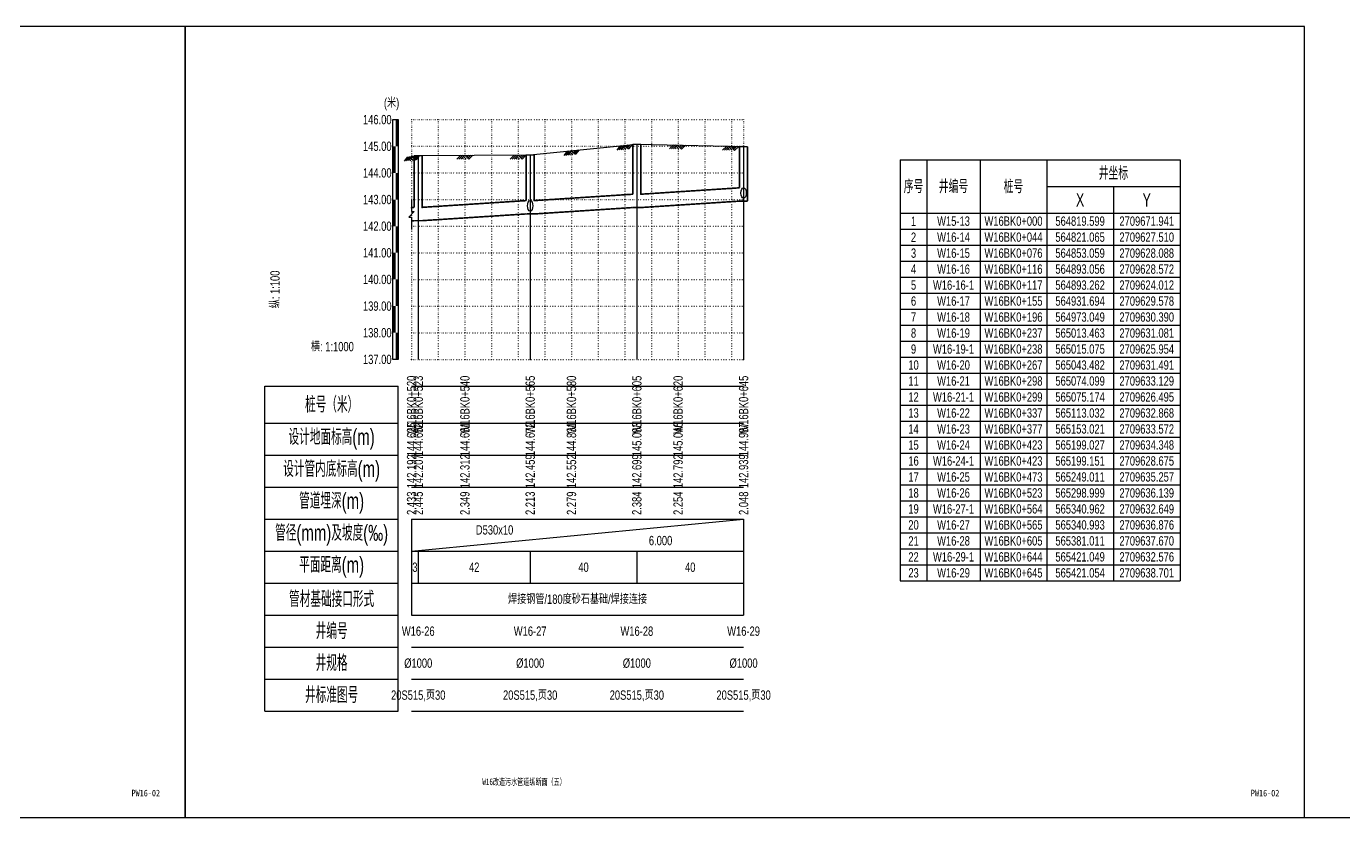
# Model space of a CAD drawing. Extents: x 529262 to 576451, y 2694391 to 2717535.
# Drawn here: x 572231.7 to 572726, y 2709446.5 to 2709743.5 of the extents above; entities that cross this region are included whole.
import ezdxf
from ezdxf.enums import TextEntityAlignment as Align

# ---------------------------------------------------------------- set-up
doc = ezdxf.new("R2010")
doc.units = 0
doc.linetypes.add('DOT', pattern=[6.35, 0, -6.35])
for name, color, linetype in [('GPSCOMMON', 7, 'Continuous'), ('P-说明', 7, 'Continuous'), ('PP-COM', 7, 'Continuous'), ('图框线', 7, 'Continuous'), ('纵断_分栏文字', 7, 'Continuous'), ('纵断_分栏线', 5, 'Continuous'), ('纵断_地面线', 3, 'Continuous'), ('纵断_标注', 2, 'Continuous'), ('纵断_标注_支管', 2, 'Continuous'), ('纵断_表头', 2, 'Continuous'), ('纵断_设计线', 1, 'Continuous'), ('纵断_高程网格', 8, 'DOT')]:
    doc.layers.add(name, color=color, linetype=linetype)
doc.layers.add('纵断污水井', color=7, linetype='Continuous', lineweight=60)
doc.layers.add('纵断污水管', color=224, linetype='Continuous', lineweight=60)
doc.styles.add('JieTuHzTxt', font='smsim.shx', dxfattribs={"width": 0.7, "bigfont": 'smfs.shx'})
doc.styles.add('SEMDI', font='smsim.shx', dxfattribs={"width": 0.75, "bigfont": 'smfs.shx'})
doc.styles.add('宋体', font='', dxfattribs={"width": 0.75})
doc.styles.get('宋体').set_extended_font_data('SimSun')

# ---------------------------------------------------------------- blocks, each defined once
blk = doc.blocks.new('A3WK')
at = {"layer": '图框线'}
blk.add_lwpolyline([(0, 0), (420, 0), (420, 297), (0, 297), (0, 0)], dxfattribs=at)
blk = doc.blocks.new('市政排水（YZ）_zdbt')
at = {"color": 0, "linetype": 'ByBlock', "lineweight": -2}
for p, q in [((-50, 0), (0, 0)), ((-50, -122), (-50, 0)), ((0, -122), (0, 0)), ((-50, -14), (0, -14)), ((-50, -26), (0, -26)), ((-50, -38), (0, -38)), ((-50, -50), (0, -50)), ((-50, -62), (0, -62)), ((-50, -74), (0, -74)), ((-50, -86), (0, -86)), ((-50, -98), (0, -98)), ((-50, -110), (0, -110)), ((-50, -122), (0, -122))]:
    blk.add_line(p, q, dxfattribs=at)
at = {"color": 0, "linetype": 'ByBlock', "lineweight": -2, "char_height": 6, "attachment_point": 5, "style": 'JieTuHzTxt'}
for s, insert in [('桩号（米）', (-25, -7)), ('设计地面标高(m)', (-25, -20)), ('设计管内底标高(m)', (-25, -32)), ('管道埋深(m)', (-25, -44)), ('管径(mm)及坡度(‰)', (-25, -56)), ('平面距离(m)', (-25, -68)), ('管材基础接口形式', (-25, -80)), ('井编号', (-25, -92)), ('井规格', (-25, -104)), ('井标准图号', (-25, -116))]:
    blk.add_mtext(s, dxfattribs=dict(at, insert=insert))
blk = doc.blocks.new('VSDesignLineBlock')
at = {"color": 0, "linetype": 'Continuous'}
for p, q in [((-1.5, 0), (-3, -1.5)), ((-0.75, 0), (-2.25, -1.5)), ((0, 0), (-1.5, -1.5)), ((0, 0), (1.5, -1.5)), ((1.5, 0), (0.75, -0.75)), ((2.25, 0), (1.12, -1.12)), ((3, 0), (1.5, -1.5)), ((-0.98, -0.98), (-0.46, -1.5)), ((-0.5, -0.5), (0.5, -1.5))]:
    blk.add_line(p, q, dxfattribs=at)
blk = doc.blocks.new('*T184')
at = {"color": 0, "linetype": 'ByBlock', "lineweight": -2, "transparency": 16777216}
for p, q in [((0, 0), (105, 0)), ((0, 0), (0, -158)), ((10, 0), (10, -158)), ((30, 0), (30, -158)), ((55, 0), (55, -158)), ((105, 0), (105, -158)), ((55, -10), (105, -10)), ((80, -10), (80, -158)), ((0, -20), (105, -20)), ((0, -26), (105, -26)), ((0, -32), (105, -32)), ((0, -38), (105, -38)), ((0, -44), (105, -44)), ((0, -50), (105, -50)), ((0, -56), (105, -56)), ((0, -62), (105, -62)), ((0, -68), (105, -68)), ((0, -74), (105, -74)), ((0, -80), (105, -80)), ((0, -86), (105, -86)), ((0, -92), (105, -92)), ((0, -98), (105, -98)), ((0, -104), (105, -104)), ((0, -110), (105, -110)), ((0, -116), (105, -116)), ((0, -122), (105, -122)), ((0, -128), (105, -128)), ((0, -134), (105, -134)), ((0, -140), (105, -140)), ((0, -146), (105, -146)), ((0, -152), (105, -152)), ((0, -158), (105, -158))]:
    blk.add_line(p, q, dxfattribs=at)
at = {"color": 0, "transparency": 16777216, "attachment_point": 5}
for s, insert, char_height, width, style in [('井坐标', (80, -5), 5, 49.98, 'JieTuHzTxt'), ('序号', (5, -10), 5, 9.98, 'JieTuHzTxt'), ('井编号', (20, -10), 5, 19.98, 'JieTuHzTxt'), ('桩号', (42.5, -10), 5, 24.98, 'JieTuHzTxt'), ('X', (67.5, -15), 5, 24.98, 'JieTuHzTxt'), ('Y', (92.5, -15), 5, 24.98, 'JieTuHzTxt'), ('1', (5, -23), 3.5, 9.98, 'SEMDI'), ('W15-13', (20, -23), 3.5, 19.98, 'SEMDI'), ('W16BK0+000', (42.5, -23), 3.5, 24.98, 'SEMDI'), ('564819.599', (67.5, -23), 3.5, 24.98, 'SEMDI'), ('2709671.941', (92.5, -23), 3.5, 24.98, 'SEMDI'), ('2', (5, -29), 3.5, 9.98, 'SEMDI'), ('W16-14', (20, -29), 3.5, 19.98, 'SEMDI'), ('W16BK0+044', (42.5, -29), 3.5, 24.98, 'SEMDI'), ('564821.065', (67.5, -29), 3.5, 24.98, 'SEMDI'), ('2709627.510', (92.5, -29), 3.5, 24.98, 'SEMDI'), ('3', (5, -35), 3.5, 9.98, 'SEMDI'), ('W16-15', (20, -35), 3.5, 19.98, 'SEMDI'), ('W16BK0+076', (42.5, -35), 3.5, 24.98, 'SEMDI'), ('564853.059', (67.5, -35), 3.5, 24.98, 'SEMDI'), ('2709628.088', (92.5, -35), 3.5, 24.98, 'SEMDI'), ('4', (5, -41), 3.5, 9.98, 'SEMDI'), ('W16-16', (20, -41), 3.5, 19.98, 'SEMDI'), ('W16BK0+116', (42.5, -41), 3.5, 24.98, 'SEMDI'), ('564893.056', (67.5, -41), 3.5, 24.98, 'SEMDI'), ('2709628.572', (92.5, -41), 3.5, 24.98, 'SEMDI'), ('5', (5, -47), 3.5, 9.98, 'SEMDI'), ('W16-16-1', (20, -47), 3.5, 19.98, 'SEMDI'), ('W16BK0+117', (42.5, -47), 3.5, 24.98, 'SEMDI'), ('564893.262', (67.5, -47), 3.5, 24.98, 'SEMDI'), ('2709624.012', (92.5, -47), 3.5, 24.98, 'SEMDI'), ('6', (5, -53), 3.5, 9.98, 'SEMDI'), ('W16-17', (20, -53), 3.5, 19.98, 'SEMDI'), ('W16BK0+155', (42.5, -53), 3.5, 24.98, 'SEMDI'), ('564931.694', (67.5, -53), 3.5, 24.98, 'SEMDI'), ('2709629.578', (92.5, -53), 3.5, 24.98, 'SEMDI'), ('7', (5, -59), 3.5, 9.98, 'SEMDI'), ('W16-18', (20, -59), 3.5, 19.98, 'SEMDI'), ('W16BK0+196', (42.5, -59), 3.5, 24.98, 'SEMDI'), ('564973.049', (67.5, -59), 3.5, 24.98, 'SEMDI'), ('2709630.390', (92.5, -59), 3.5, 24.98, 'SEMDI'), ('8', (5, -65), 3.5, 9.98, 'SEMDI'), ('W16-19', (20, -65), 3.5, 19.98, 'SEMDI'), ('W16BK0+237', (42.5, -65), 3.5, 24.98, 'SEMDI'), ('565013.463', (67.5, -65), 3.5, 24.98, 'SEMDI'), ('2709631.081', (92.5, -65), 3.5, 24.98, 'SEMDI'), ('9', (5, -71), 3.5, 9.98, 'SEMDI'), ('W16-19-1', (20, -71), 3.5, 19.98, 'SEMDI'), ('W16BK0+238', (42.5, -71), 3.5, 24.98, 'SEMDI'), ('565015.075', (67.5, -71), 3.5, 24.98, 'SEMDI'), ('2709625.954', (92.5, -71), 3.5, 24.98, 'SEMDI'), ('10', (5, -77), 3.5, 9.98, 'SEMDI'), ('W16-20', (20, -77), 3.5, 19.98, 'SEMDI'), ('W16BK0+267', (42.5, -77), 3.5, 24.98, 'SEMDI'), ('565043.482', (67.5, -77), 3.5, 24.98, 'SEMDI'), ('2709631.491', (92.5, -77), 3.5, 24.98, 'SEMDI'), ('11', (5, -83), 3.5, 9.98, 'SEMDI'), ('W16-21', (20, -83), 3.5, 19.98, 'SEMDI'), ('W16BK0+298', (42.5, -83), 3.5, 24.98, 'SEMDI'), ('565074.099', (67.5, -83), 3.5, 24.98, 'SEMDI'), ('2709633.129', (92.5, -83), 3.5, 24.98, 'SEMDI'), ('12', (5, -89), 3.5, 9.98, 'SEMDI'), ('W16-21-1', (20, -89), 3.5, 19.98, 'SEMDI'), ('W16BK0+299', (42.5, -89), 3.5, 24.98, 'SEMDI'), ('565075.174', (67.5, -89), 3.5, 24.98, 'SEMDI'), ('2709626.495', (92.5, -89), 3.5, 24.98, 'SEMDI'), ('13', (5, -95), 3.5, 9.98, 'SEMDI'), ('W16-22', (20, -95), 3.5, 19.98, 'SEMDI'), ('W16BK0+337', (42.5, -95), 3.5, 24.98, 'SEMDI'), ('565113.032', (67.5, -95), 3.5, 24.98, 'SEMDI'), ('2709632.868', (92.5, -95), 3.5, 24.98, 'SEMDI'), ('14', (5, -101), 3.5, 9.98, 'SEMDI'), ('W16-23', (20, -101), 3.5, 19.98, 'SEMDI'), ('W16BK0+377', (42.5, -101), 3.5, 24.98, 'SEMDI'), ('565153.021', (67.5, -101), 3.5, 24.98, 'SEMDI'), ('2709633.572', (92.5, -101), 3.5, 24.98, 'SEMDI'), ('15', (5, -107), 3.5, 9.98, 'SEMDI'), ('W16-24', (20, -107), 3.5, 19.98, 'SEMDI'), ('W16BK0+423', (42.5, -107), 3.5, 24.98, 'SEMDI'), ('565199.027', (67.5, -107), 3.5, 24.98, 'SEMDI'), ('2709634.348', (92.5, -107), 3.5, 24.98, 'SEMDI'), ('16', (5, -113), 3.5, 9.98, 'SEMDI'), ('W16-24-1', (20, -113), 3.5, 19.98, 'SEMDI'), ('W16BK0+423', (42.5, -113), 3.5, 24.98, 'SEMDI'), ('565199.151', (67.5, -113), 3.5, 24.98, 'SEMDI'), ('2709628.675', (92.5, -113), 3.5, 24.98, 'SEMDI'), ('17', (5, -119), 3.5, 9.98, 'SEMDI'), ('W16-25', (20, -119), 3.5, 19.98, 'SEMDI'), ('W16BK0+473', (42.5, -119), 3.5, 24.98, 'SEMDI'), ('565249.011', (67.5, -119), 3.5, 24.98, 'SEMDI'), ('2709635.257', (92.5, -119), 3.5, 24.98, 'SEMDI'), ('18', (5, -125), 3.5, 9.98, 'SEMDI'), ('W16-26', (20, -125), 3.5, 19.98, 'SEMDI'), ('W16BK0+523', (42.5, -125), 3.5, 24.98, 'SEMDI'), ('565298.999', (67.5, -125), 3.5, 24.98, 'SEMDI'), ('2709636.139', (92.5, -125), 3.5, 24.98, 'SEMDI'), ('19', (5, -131), 3.5, 9.98, 'SEMDI'), ('W16-27-1', (20, -131), 3.5, 19.98, 'SEMDI'), ('W16BK0+564', (42.5, -131), 3.5, 24.98, 'SEMDI'), ('565340.962', (67.5, -131), 3.5, 24.98, 'SEMDI'), ('2709632.649', (92.5, -131), 3.5, 24.98, 'SEMDI'), ('20', (5, -137), 3.5, 9.98, 'SEMDI'), ('W16-27', (20, -137), 3.5, 19.98, 'SEMDI'), ('W16BK0+565', (42.5, -137), 3.5, 24.98, 'SEMDI'), ('565340.993', (67.5, -137), 3.5, 24.98, 'SEMDI'), ('2709636.876', (92.5, -137), 3.5, 24.98, 'SEMDI'), ('21', (5, -143), 3.5, 9.98, 'SEMDI'), ('W16-28', (20, -143), 3.5, 19.98, 'SEMDI'), ('W16BK0+605', (42.5, -143), 3.5, 24.98, 'SEMDI'), ('565381.011', (67.5, -143), 3.5, 24.98, 'SEMDI'), ('2709637.670', (92.5, -143), 3.5, 24.98, 'SEMDI'), ('22', (5, -149), 3.5, 9.98, 'SEMDI'), ('W16-29-1', (20, -149), 3.5, 19.98, 'SEMDI'), ('W16BK0+644', (42.5, -149), 3.5, 24.98, 'SEMDI'), ('565421.049', (67.5, -149), 3.5, 24.98, 'SEMDI'), ('2709632.576', (92.5, -149), 3.5, 24.98, 'SEMDI'), ('23', (5, -155), 3.5, 9.98, 'SEMDI'), ('W16-29', (20, -155), 3.5, 19.98, 'SEMDI'), ('W16BK0+645', (42.5, -155), 3.5, 24.98, 'SEMDI'), ('565421.054', (67.5, -155), 3.5, 24.98, 'SEMDI'), ('2709638.701', (92.5, -155), 3.5, 24.98, 'SEMDI')]:
    blk.add_mtext(s, dxfattribs=dict(at, insert=insert, char_height=char_height, width=width, style=style))

msp = doc.modelspace()

# ---------------------------------------------------------------- linework, layer by layer
for p in [(572462.296, 2709680.508), (572376.269, 2709675.437), (572380.27, 2709675.587), (572422.271, 2709678.107)]:
    msp.add_point(p)
at = {"layer": 'GPSCOMMON'}
msp.add_point((572376.269, 2709618.518), dxfattribs=at)
at = {"layer": 'PP-COM'}
msp.add_line((571451.269, 2709446.518), (576451.269, 2709446.518), dxfattribs=at)
at = {"layer": '纵断_分栏文字'}
for p, q in [((572459.296, 2709699.346), (572462.296, 2709699.346)), ((572499.353, 2709698.388), (572502.353, 2709698.388)), ((572377.27, 2709695.039), (572380.27, 2709695.039)), ((572419.271, 2709695.24), (572422.271, 2709695.24)), ((572376.269, 2709558.518), (572376.269, 2709546.518)), ((572376.269, 2709546.518), (572500.853, 2709558.518)), ((572500.853, 2709558.518), (572500.853, 2709546.518)), ((572376.269, 2709546.518), (572376.269, 2709534.518)), ((572378.77, 2709546.518), (572378.77, 2709534.518)), ((572420.771, 2709546.518), (572420.771, 2709534.518)), ((572460.796, 2709546.518), (572460.796, 2709534.518)), ((572500.853, 2709546.518), (572500.853, 2709534.518)), ((572376.269, 2709534.518), (572376.269, 2709522.518)), ((572500.853, 2709534.518), (572500.853, 2709522.518))]:
    msp.add_line(p, q, dxfattribs=at)
at = {"layer": '纵断_分栏线'}
for p, q in [((572376.269, 2709608.518), (572500.853, 2709608.518)), ((572376.269, 2709594.518), (572500.853, 2709594.518)), ((572376.269, 2709582.518), (572500.853, 2709582.518)), ((572376.269, 2709570.518), (572500.853, 2709570.518)), ((572376.269, 2709558.518), (572500.853, 2709558.518)), ((572376.269, 2709546.518), (572500.853, 2709546.518)), ((572376.269, 2709534.518), (572500.853, 2709534.518)), ((572376.269, 2709522.518), (572500.853, 2709522.518)), ((572376.269, 2709510.518), (572500.853, 2709510.518)), ((572376.269, 2709498.518), (572500.853, 2709498.518)), ((572376.269, 2709486.518), (572500.853, 2709486.518))]:
    msp.add_line(p, q, dxfattribs=at)
at = {"layer": '纵断_地面线'}
msp.add_lwpolyline([(572376.269, 2709694.764), (572378.77, 2709695.039), (572420.771, 2709695.24), (572460.796, 2709699.346), (572500.853, 2709698.388)], dxfattribs=at)
at = {"layer": '纵断_标注'}
for p, q in [((572460.796, 2709699.346), (572460.796, 2709618.518)), ((572500.853, 2709698.388), (572500.853, 2709618.518)), ((572378.77, 2709695.039), (572378.77, 2709618.518)), ((572420.771, 2709695.24), (572420.771, 2709618.518))]:
    msp.add_line(p, q, dxfattribs=at)
msp.add_lwpolyline([(572376.269, 2709678.437), (572376.269, 2709674.037), (572377.269, 2709674.037), (572375.269, 2709671.837), (572376.269, 2709671.837), (572376.269, 2709667.437)], dxfattribs=at)
for points in [[(572321.269, 2709618.518, 0, 0, 0), (572321.269, 2709643.851, 1, 0, 0), (572321.269, 2709651.851, 0, 0, 0)], [(572321.269, 2709618.518, 0, 0, 0), (572346.603, 2709618.518, 1, 0, 0), (572354.603, 2709618.518, 0, 0, 0)]]:
    msp.add_lwpolyline(points, format="xyseb", dxfattribs=at)
at = {"layer": '纵断_标注_支管'}
for p in [(572420.771, 2709618.518), (572500.853, 2709618.518)]:
    msp.add_point(p, dxfattribs=at)
at = {"layer": '纵断_表头'}
msp.add_lwpolyline([(572371.269, 2709618.518), (572369.269, 2709618.518), (572369.269, 2709708.518), (572371.269, 2709708.518), (572371.269, 2709618.518)], dxfattribs=at)
at = {"layer": '纵断_表头', "const_width": 1}
for points in [[(572370.769, 2709698.518), (572370.769, 2709708.518)], [(572369.769, 2709688.518), (572369.769, 2709698.518)], [(572370.769, 2709678.518), (572370.769, 2709688.518)], [(572369.769, 2709668.518), (572369.769, 2709678.518)], [(572370.769, 2709658.518), (572370.769, 2709668.518)], [(572369.769, 2709648.518), (572369.769, 2709658.518)], [(572370.769, 2709638.518), (572370.769, 2709648.518)], [(572369.769, 2709628.518), (572369.769, 2709638.518)], [(572370.769, 2709618.518), (572370.769, 2709628.518)]]:
    msp.add_lwpolyline(points, dxfattribs=at)
at = {"layer": '纵断_设计线'}
msp.add_lwpolyline([(572376.269, 2709694.764), (572378.77, 2709695.039), (572420.771, 2709695.24), (572460.796, 2709699.346), (572500.853, 2709698.388)], dxfattribs=at)
at = {"layer": '纵断_高程网格', "ltscale": 0.0787}
for p, q in [((572376.269, 2709708.518), (572500.853, 2709708.518)), ((572376.269, 2709708.518), (572376.269, 2709618.518)), ((572386.269, 2709708.518), (572386.269, 2709618.518)), ((572396.269, 2709708.518), (572396.269, 2709618.518)), ((572406.269, 2709708.518), (572406.269, 2709618.518)), ((572416.269, 2709708.518), (572416.269, 2709618.518)), ((572426.269, 2709708.518), (572426.269, 2709618.518)), ((572436.269, 2709708.518), (572436.269, 2709618.518)), ((572446.269, 2709708.518), (572446.269, 2709618.518)), ((572456.269, 2709708.518), (572456.269, 2709618.518)), ((572466.269, 2709708.518), (572466.269, 2709618.518)), ((572476.269, 2709708.518), (572476.269, 2709618.518)), ((572486.269, 2709708.518), (572486.269, 2709618.518)), ((572496.269, 2709708.518), (572496.269, 2709618.518)), ((572500.853, 2709708.518), (572500.853, 2709618.518)), ((572376.269, 2709698.518), (572500.853, 2709698.518)), ((572376.269, 2709688.518), (572500.853, 2709688.518)), ((572376.269, 2709678.518), (572500.853, 2709678.518)), ((572376.269, 2709668.518), (572500.853, 2709668.518)), ((572376.269, 2709658.518), (572500.853, 2709658.518)), ((572376.269, 2709648.518), (572500.853, 2709648.518)), ((572376.269, 2709638.518), (572500.853, 2709638.518)), ((572376.269, 2709628.518), (572500.853, 2709628.518)), ((572376.269, 2709618.518), (572500.853, 2709618.518))]:
    msp.add_line(p, q, dxfattribs=at)
at = {"layer": '纵断污水井', "const_width": 0.6}
for points in [[(572459.296, 2709699.346), (572459.296, 2709680.508)], [(572462.296, 2709699.346), (572462.296, 2709680.508)], [(572499.353, 2709698.388), (572499.353, 2709682.912)], [(572502.353, 2709698.388), (572502.353, 2709677.908)], [(572377.27, 2709695.039), (572377.27, 2709675.587)], [(572380.27, 2709695.039), (572380.27, 2709675.588)], [(572419.271, 2709695.24), (572419.271, 2709678.107)], [(572422.271, 2709695.24), (572422.271, 2709678.108)], [(572419.271, 2709673.108), (572422.271, 2709673.108)], [(572459.296, 2709675.508), (572462.296, 2709675.508)], [(572499.353, 2709677.908), (572502.353, 2709677.908)], [(572377.27, 2709670.588), (572380.27, 2709670.588)]]:
    msp.add_lwpolyline(points, dxfattribs=at)
at = {"layer": '纵断污水管', "const_width": 0.6}
for points in [[(572380.27, 2709675.587), (572419.271, 2709678.107)], [(572422.271, 2709678.107), (572459.296, 2709680.508)], [(572462.296, 2709680.508), (572499.353, 2709682.912)], [(572376.269, 2709675.437), (572377.27, 2709675.587)], [(572380.27, 2709670.587), (572419.271, 2709673.107)], [(572422.271, 2709673.107), (572459.296, 2709675.508)], [(572462.296, 2709675.508), (572499.353, 2709677.912)], [(572376.269, 2709670.437), (572377.27, 2709670.587)]]:
    msp.add_lwpolyline(points, dxfattribs=at)
at = {"layer": '纵断污水管', "lineweight": 30}
for centre in [(572500.853, 2709680.952), (572420.771, 2709676.147)]:
    msp.add_ellipse(centre, major_axis=(0, 2), ratio=0.5, dxfattribs=at)

# ---------------------------------------------------------------- block references
msp.add_blockref('*T184', (572559.627, 2709693.382))
at = {"layer": '纵断_标注'}
for p, rotation in [((572456.069, 2709698.861), 5.857729499041286), ((572476.039, 2709698.981), 358.6294870845675), ((572496.034, 2709698.503), 358.6294870845675), ((572376.269, 2709694.764), 6.26769637995156), ((572396.254, 2709695.122), 0.2736728191286996), ((572416.254, 2709695.218), 0.2736728191286996), ((572436.173, 2709696.82), 5.857729499041286)]:
    msp.add_blockref('VSDesignLineBlock', p, dxfattribs=dict(at, rotation=rotation))
at = {"layer": '纵断_表头'}
for name, p in [('A3WK', (571871.268, 2709446.518)), ('A3WK', (571871.269, 2709446.519)), ('A3WK', (572291.268, 2709446.518)), ('A3WK', (572291.269, 2709446.519)), ('市政排水（YZ）_zdbt', (572371.269, 2709608.518))]:
    msp.add_blockref(name, p, dxfattribs=at)

# ---------------------------------------------------------------- texts
at = {"layer": 'P-说明', "style": '宋体'}
for s, width, p in [('W16改造污水管道纵断面（五）', 0.65, (572418.466, 2709459.979)), ('PW16-02', 0.75, (572276.54, 2709455.749)), ('PW16-02', 0.75, (572696.54, 2709455.749))]:
    msp.add_text(s, height=2.5, dxfattribs=dict(at, width=width)).set_placement(p, align=Align.MIDDLE_CENTER)
at = {"layer": '纵断_分栏文字', "style": 'SEMDI', "width": 0.75}
for s, p in [('W16BK0+520', (572376.269, 2709601.518)), ('W16BK0+523', (572378.77, 2709601.518)), ('W16BK0+540', (572396.269, 2709601.518)), ('W16BK0+565', (572420.771, 2709601.518)), ('W16BK0+580', (572436.269, 2709601.518)), ('W16BK0+605', (572460.796, 2709601.518)), ('W16BK0+620', (572476.269, 2709601.518)), ('W16BK0+645', (572500.853, 2709601.518)), ('144.625', (572376.269, 2709588.518)), ('144.652', (572378.77, 2709588.518)), ('144.661', (572396.269, 2709588.518)), ('144.672', (572420.771, 2709588.518)), ('144.831', (572436.269, 2709588.518)), ('145.083', (572460.796, 2709588.518)), ('145.046', (572476.269, 2709588.518)), ('144.987', (572500.853, 2709588.518)), ('142.192', (572376.269, 2709576.518)), ('142.207', (572378.77, 2709576.518)), ('142.312', (572396.269, 2709576.518)), ('142.459', (572420.771, 2709576.518)), ('142.552', (572436.269, 2709576.518)), ('142.699', (572460.796, 2709576.518)), ('142.792', (572476.269, 2709576.518)), ('142.939', (572500.853, 2709576.518)), ('2.433', (572376.269, 2709564.518)), ('2.445', (572378.77, 2709564.518)), ('2.349', (572396.269, 2709564.518)), ('2.213', (572420.771, 2709564.518)), ('2.279', (572436.269, 2709564.518)), ('2.384', (572460.796, 2709564.518)), ('2.254', (572476.269, 2709564.518)), ('2.048', (572500.853, 2709564.518))]:
    msp.add_text(s, height=3.5, rotation=90, dxfattribs=at).set_placement(p, align=Align.MIDDLE_CENTER)
for s, p in [('D530x10', (572407.415, 2709554.518)), ('6.000', (572469.707, 2709550.518)), ('3', (572377.52, 2709540.518)), ('42', (572399.77, 2709540.518)), ('40', (572440.783, 2709540.518)), ('40', (572480.824, 2709540.518)), ('焊接钢管/180度砂石基础/焊接连接', (572438.561, 2709528.518)), ('W16-26', (572378.77, 2709516.518)), ('W16-27', (572420.771, 2709516.518)), ('W16-28', (572460.796, 2709516.518)), ('W16-29', (572500.853, 2709516.518)), ('%%c1000', (572378.77, 2709504.518)), ('%%c1000', (572420.771, 2709504.518)), ('%%c1000', (572460.796, 2709504.518)), ('%%c1000', (572500.853, 2709504.518)), ('20S515,页30', (572378.77, 2709492.518)), ('20S515,页30', (572420.771, 2709492.518)), ('20S515,页30', (572460.796, 2709492.518)), ('20S515,页30', (572500.853, 2709492.518))]:
    msp.add_text(s, height=3.5, dxfattribs=at).set_placement(p, align=Align.MIDDLE_CENTER)
at = {"layer": '纵断_标注', "style": 'SEMDI', "width": 0.75}
msp.add_text('纵: 1:100', height=3.5, rotation=90, dxfattribs=at).set_placement((572323.269, 2709651.851), align=Align.TOP_RIGHT)
msp.add_text('横: 1:1000', height=3.5, dxfattribs=at).set_placement((572354.603, 2709620.518), align=Align.BOTTOM_RIGHT)
at = {"layer": '纵断_表头', "style": 'SEMDI', "width": 0.75}
msp.add_text('(米)', height=3.5, dxfattribs=at).set_placement((572368.769, 2709712.018), align=Align.BOTTOM_CENTER)
for s, p in [('146.00', (572368.769, 2709708.518)), ('145.00', (572368.769, 2709698.518)), ('144.00', (572368.769, 2709688.518)), ('143.00', (572368.769, 2709678.518)), ('142.00', (572368.769, 2709668.518)), ('141.00', (572368.769, 2709658.518)), ('140.00', (572368.769, 2709648.518)), ('139.00', (572368.769, 2709638.518)), ('138.00', (572368.769, 2709628.518)), ('137.00', (572368.769, 2709618.518))]:
    msp.add_text(s, height=3.5, dxfattribs=at).set_placement(p, align=Align.MIDDLE_RIGHT)

doc.saveas('drawing.dxf')
